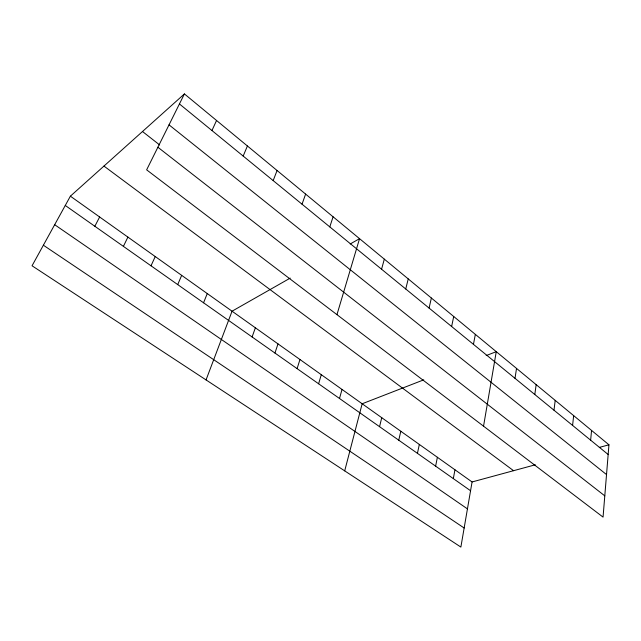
<?xml version="1.0" encoding="UTF-8"?>
<svg xmlns="http://www.w3.org/2000/svg" width="641" height="641" viewBox="0 0 641 641"><rect width="100%" height="100%" fill="white"/><g stroke="black" fill="none" stroke-linecap="round" stroke-linejoin="round"><path stroke-width="0.96" d="M608.95 444.798L603.061 517.111L146.637 169.841L184.424 93.923L608.95 444.798L599.327 447.418M590.641 440.183L591.563 430.432M572.597 425.424L573.655 415.632M553.992 410.208L555.194 400.377M534.802 394.519L536.164 384.64M515.003 378.334L516.534 368.415M483.546 426.169L496.262 351.669L486.182 355.587M70.382 196.178L472.072 481.96L460.871 547.077L32.05 265.783L70.382 196.178L184.424 93.923M453.323 478.603L454.958 469.781M473.451 344.353L475.342 334.37M435.624 466.143L437.386 457.281M451.633 326.517L453.716 316.502M417.435 453.347L419.334 444.437M398.758 440.199L400.801 431.249M429.077 308.073L431.369 298.025M379.56 426.682L381.748 417.7M405.737 288.987L408.245 278.923M344.698 470.871L362.165 403.766L423.749 379.841M381.571 269.228L384.32 259.148M339.506 398.486L342.022 389.432M318.609 383.775L321.293 374.689M336.958 314.643L359.545 238.668L350.202 243.981M297.095 368.631L299.964 359.513M329.803 226.898L333.08 216.794M274.941 353.039L278.002 343.888M302.039 204.191L305.613 194.087M252.105 336.966L255.374 327.791M206.049 379.921L232.058 311.197L290.221 278.106M273.178 180.602L277.072 170.506M203.558 302.784L207.267 293.562M243.179 156.067L247.41 145.988M177.717 284.596L181.675 275.358M211.955 130.54L216.554 120.476M151.012 265.807L155.234 256.544M123.401 246.368L127.904 237.098M94.844 226.265L99.635 216.987M472.072 481.96L535.315 464.789M43.38 245.215L464.148 528.016M54.669 224.711L467.441 508.874M65.278 205.457L470.566 490.742M103.954 166.075L513.561 470.694M142.494 131.517L159.625 144.93M157.886 147.238L604.792 495.854M169.032 124.851L606.522 474.58M179.432 103.946L608.157 454.501"/></g></svg>
